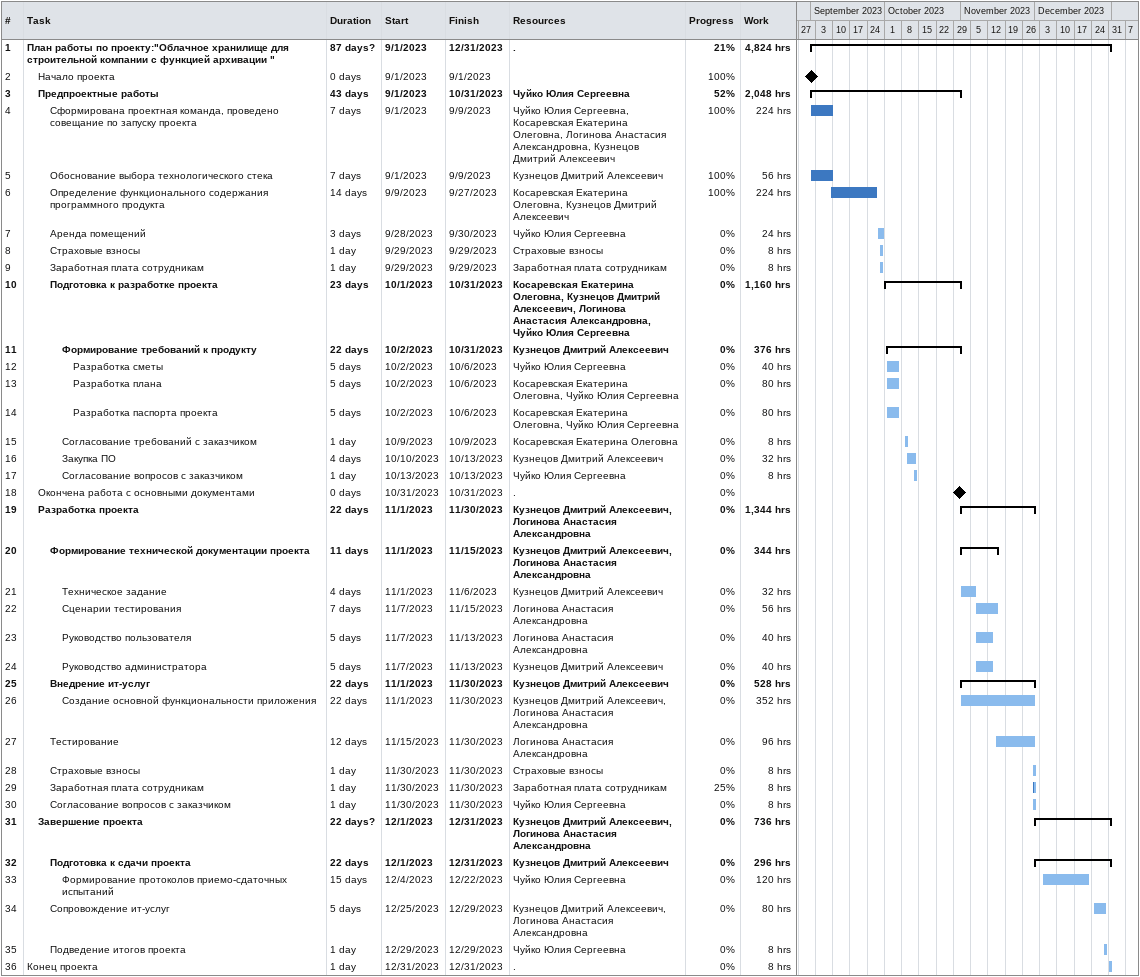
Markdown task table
| ID | Level | Task | Duration | Start | Finish | Resources | % complete | Work (h) |
|---|---|---|---|---|---|---|---|---|
| 1 | 1 | **План работы по проекту:"Облачное хранилище для строительной компании с функцией архивации "** | 87d? | 2023-09-01 | 2023-12-31 | . | 21 | 4824 |
| 2 | 2 | Начало проекта | 0d | 2023-09-01 | 2023-09-01 |  | 100 |  |
| 3 | 2 | **Предпроектные работы** | 43d | 2023-09-01 | 2023-10-31 | Чуйко Юлия Сергеевна | 52 | 2048 |
| 4 | 3 | Сформирована проектная команда, проведено совещание по запуску проекта | 7d | 2023-09-01 | 2023-09-09 | Чуйко Юлия Сергеевна, Косаревская Екатерина Олеговна, Логинова Анастасия Александровна, Кузнецов Дмитрий Алексеевич | 100 | 224 |
| 5 | 3 | Обоснование выбора технологического стека | 7d | 2023-09-01 | 2023-09-09 | Кузнецов Дмитрий Алексеевич | 100 | 56 |
| 6 | 3 | Определение функционального содержания программного продукта | 14d | 2023-09-09 | 2023-09-27 | Косаревская Екатерина Олеговна, Кузнецов Дмитрий Алексеевич | 100 | 224 |
| 7 | 3 | Аренда помещений | 3d | 2023-09-28 | 2023-09-30 | Чуйко Юлия Сергеевна | 0 | 24 |
| 8 | 3 | Страховые взносы | 1d | 2023-09-29 | 2023-09-29 | Страховые взносы | 0 | 8 |
| 9 | 3 | Заработная плата сотрудникам | 1d | 2023-09-29 | 2023-09-29 | Заработная плата сотрудникам | 0 | 8 |
| 10 | 3 | **Подготовка к разработке проекта** | 23d | 2023-10-01 | 2023-10-31 | Косаревская Екатерина Олеговна, Кузнецов Дмитрий Алексеевич, Логинова Анастасия Александровна, Чуйко Юлия Сергеевна | 0 | 1160 |
| 11 | 4 | **Формирование требований к продукту** | 22d | 2023-10-02 | 2023-10-31 | Кузнецов Дмитрий Алексеевич | 0 | 376 |
| 12 | 5 | Разработка сметы | 5d | 2023-10-02 | 2023-10-06 | Чуйко Юлия Сергеевна | 0 | 40 |
| 13 | 5 | Разработка плана | 5d | 2023-10-02 | 2023-10-06 | Косаревская Екатерина Олеговна, Чуйко Юлия Сергеевна | 0 | 80 |
| 14 | 5 | Разработка паспорта проекта | 5d | 2023-10-02 | 2023-10-06 | Косаревская Екатерина Олеговна, Чуйко Юлия Сергеевна | 0 | 80 |
| 15 | 4 | Согласование требований с заказчиком | 1d | 2023-10-09 | 2023-10-09 | Косаревская Екатерина Олеговна | 0 | 8 |
| 16 | 4 | Закупка ПО | 4d | 2023-10-10 | 2023-10-13 | Кузнецов Дмитрий Алексеевич | 0 | 32 |
| 17 | 4 | Согласование вопросов с заказчиком | 1d | 2023-10-13 | 2023-10-13 | Чуйко Юлия Сергеевна | 0 | 8 |
| 18 | 2 | Окончена работа с основными документами | 0d | 2023-10-31 | 2023-10-31 | . | 0 |  |
| 19 | 2 | **Разработка проекта** | 22d | 2023-11-01 | 2023-11-30 | Кузнецов Дмитрий Алексеевич, Логинова Анастасия Александровна | 0 | 1344 |
| 20 | 3 | **Формирование технической документации проекта** | 11d | 2023-11-01 | 2023-11-15 | Кузнецов Дмитрий Алексеевич, Логинова Анастасия Александровна | 0 | 344 |
| 21 | 4 | Техническое задание | 4d | 2023-11-01 | 2023-11-06 | Кузнецов Дмитрий Алексеевич | 0 | 32 |
| 22 | 4 | Сценарии тестирования | 7d | 2023-11-07 | 2023-11-15 | Логинова Анастасия Александровна | 0 | 56 |
| 23 | 4 | Руководство пользователя | 5d | 2023-11-07 | 2023-11-13 | Логинова Анастасия Александровна | 0 | 40 |
| 24 | 4 | Руководство администратора | 5d | 2023-11-07 | 2023-11-13 | Кузнецов Дмитрий Алексеевич | 0 | 40 |
| 25 | 3 | **Внедрение ит-услуг** | 22d | 2023-11-01 | 2023-11-30 | Кузнецов Дмитрий Алексеевич | 0 | 528 |
| 26 | 4 | Создание основной функциональности приложения | 22d | 2023-11-01 | 2023-11-30 | Кузнецов Дмитрий Алексеевич, Логинова Анастасия Александровна | 0 | 352 |
| 27 | 3 | Тестирование | 12d | 2023-11-15 | 2023-11-30 | Логинова Анастасия Александровна | 0 | 96 |
| 28 | 3 | Страховые взносы | 1d | 2023-11-30 | 2023-11-30 | Страховые взносы | 0 | 8 |
| 29 | 3 | Заработная плата сотрудникам | 1d | 2023-11-30 | 2023-11-30 | Заработная плата сотрудникам | 25 | 8 |
| 30 | 3 | Согласование вопросов с заказчиком | 1d | 2023-11-30 | 2023-11-30 | Чуйко Юлия Сергеевна | 0 | 8 |
| 31 | 2 | **Завершение проекта** | 22d? | 2023-12-01 | 2023-12-31 | Кузнецов Дмитрий Алексеевич, Логинова Анастасия Александровна | 0 | 736 |
| 32 | 3 | **Подготовка к сдачи проекта** | 22d | 2023-12-01 | 2023-12-31 | Кузнецов Дмитрий Алексеевич | 0 | 296 |
| 33 | 4 | Формирование протоколов приемо-сдаточных испытаний | 15d | 2023-12-04 | 2023-12-22 | Чуйко Юлия Сергеевна | 0 | 120 |
| 34 | 3 | Сопровождение ит-услуг | 5d | 2023-12-25 | 2023-12-29 | Кузнецов Дмитрий Алексеевич, Логинова Анастасия Александровна | 0 | 80 |
| 35 | 3 | Подведение итогов проекта | 1d | 2023-12-29 | 2023-12-29 | Чуйко Юлия Сергеевна | 0 | 8 |
| 36 | 1 | Конец проекта | 1d | 2023-12-31 | 2023-12-31 | . | 0 | 8 |
